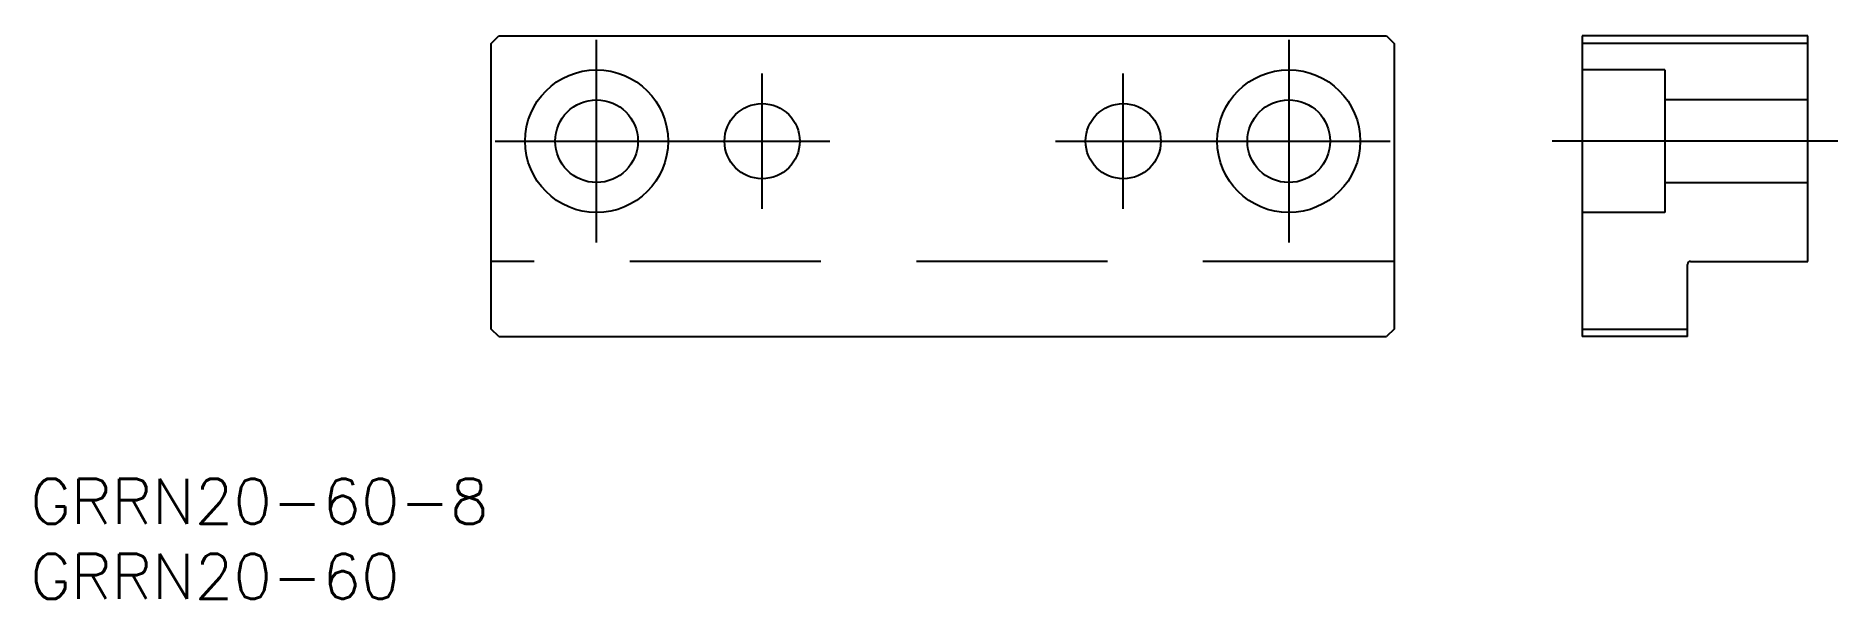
# Model space of a CAD drawing. Extents: x -60 to 60, y -17 to 20.
import ezdxf

# ---------------------------------------------------------------- set-up
doc = ezdxf.new("R2010")
doc.units = 0
doc.linetypes.add('CENTER', pattern=[50.8, 31.75, -6.35, 6.35, -6.35])
doc.linetypes.add('DASHED', pattern=[19.05, 12.7, -6.35])
doc.layers.get('0').update_dxf_attribs({"linetype": 'CONTINUOUS'})
doc.layers.add('CENTER', color=1, linetype='CENTER')
doc.styles.get("Standard").update_dxf_attribs({"font": 'txt.shx', "height": 3, "bigfont": 'bigfont.shx'})

msp = doc.modelspace()

# ---------------------------------------------------------------- linework, layer by layer
at = {"color": 7, "linetype": 'CONTINUOUS'}
for p, q in [((-30, 19.5), (-29.5, 20)), ((-30, 0.5), (-30, 19.5)), ((-29.5, 20), (29.5, 20)), ((29.5, 20), (30, 19.5)), ((30, 19.5), (30, 0.5)), ((42.5, 20), (42.5, 0)), ((57.5, 20), (42.5, 20)), ((57.5, 19.5), (42.5, 19.5)), ((57.5, 5), (57.5, 20)), ((49.5, 0), (49.5, 4.8)), ((49.7, 5), (57.5, 5)), ((-29.5, 0), (-30, 0.5)), ((-29.5, 0), (29.5, 0)), ((30, 0.5), (29.5, 0)), ((42.5, 0.5), (49.5, 0.5)), ((49.5, 0), (42.5, 0))]:
    msp.add_line(p, q, dxfattribs=at)
at = {"color": 3, "linetype": 'DASHED'}
for p, q in [((48, 17.75), (42.5, 17.75)), ((48, 17.75), (48, 8.25)), ((57.5, 15.75), (48, 15.75)), ((48, 10.25), (57.5, 10.25)), ((48, 8.25), (42.5, 8.25)), ((30, 5), (-30, 5))]:
    msp.add_line(p, q, dxfattribs=at)
at = {"color": 7, "linetype": 'CONTINUOUS'}
for centre, radius in [((-23, 13), 4.75), ((23, 13), 4.75), ((-23, 13), 2.75), ((23, 13), 2.75), ((-12, 13), 2.5), ((12, 13), 2.5)]:
    msp.add_circle(centre, radius, dxfattribs=at)
msp.add_arc((49.7, 4.8), 0.2, 90, 180, dxfattribs=at)
at = {"layer": 'CENTER', "color": 1, "linetype": 'CENTER'}
for p, q in [((-23, 6.25), (-23, 19.75)), ((23, 19.75), (23, 6.25)), ((-12, 8.5), (-12, 17.5)), ((12, 8.5), (12, 17.5)), ((-29.75, 13), (-7.5, 13)), ((7.5, 13), (29.75, 13)), ((59.5, 13), (40.5, 13))]:
    msp.add_line(p, q, dxfattribs=at)

# ---------------------------------------------------------------- texts
at = {"color": 7, "linetype": 'CONTINUOUS'}
for s, p in [('GRRN20-60-8', (-60.64, -12.46)), ('GRRN20-60', (-60.64, -17.46))]:
    msp.add_text(s, height=3, dxfattribs=at).set_placement(p)

doc.saveas('drawing.dxf')
